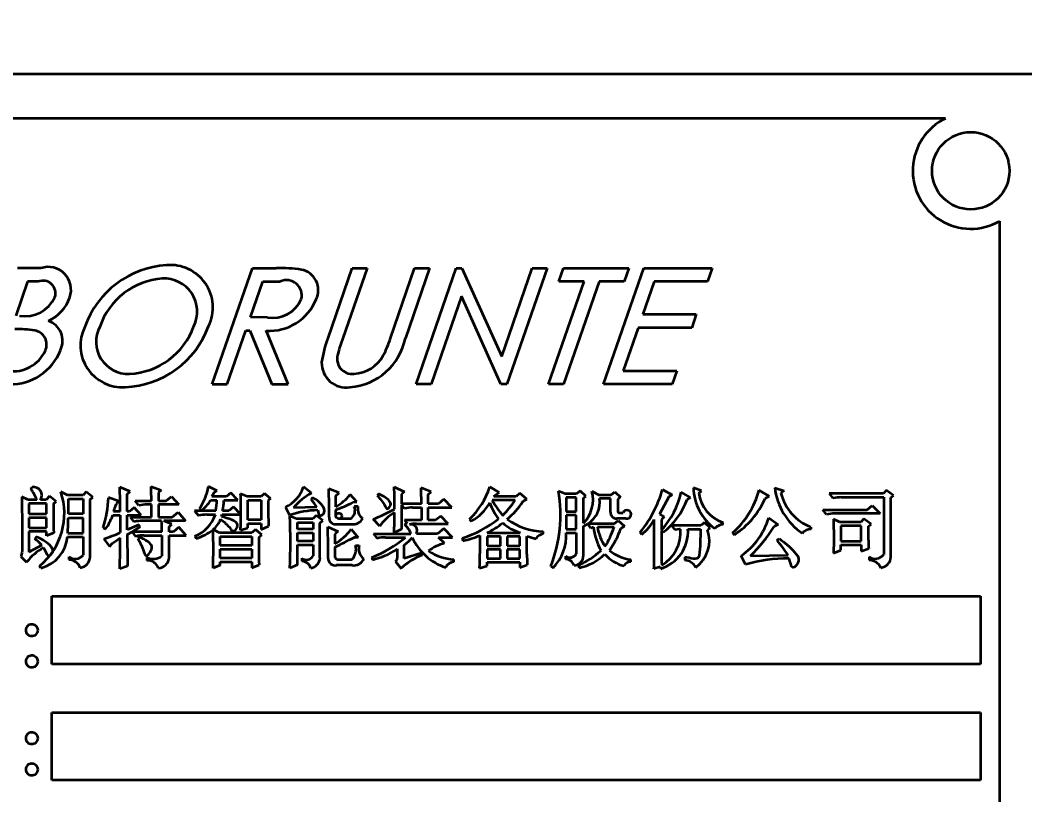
# Model space of a CAD drawing. Header units: millimetres. Extents: x 116 to 5831, y 100 to 4110.
# Drawn here: x 1066.4 to 1118.3, y 2308.7 to 2348.7 of the extents above; entities that cross this region are included whole.
import ezdxf

# ---------------------------------------------------------------- set-up
doc = ezdxf.new("R2010")
doc.units = ezdxf.units.MM
doc.header["$MEASUREMENT"] = 0
doc.layers.get('0').update_dxf_attribs({"lineweight": 18})
doc.layers.add('图层0000', color=7, linetype='Continuous', lineweight=25)
doc.layers.add('图层1', color=7, linetype='Continuous', lineweight=35)
doc.dimstyles.new('线性样式 (GB)', dxfattribs={"dimtxt": 2, "dimasz": 2, "dimexe": 1, "dimexo": 0.5, "dimgap": 0.5, "dimtad": 1, "dimdsep": 46, "dimcen": -2.127267, "dimclrd": 7, "dimclre": 7, "dimclrt": 7, "dimadec": 0, "dimazin": 0, "dimtfac": 0.7, "dimtmove": 0, "dimatfit": 1, "dimfxl": 1, "dimfrac": 2, "dimtolj": 1, "dimtzin": 0, "dimlwd": 18, "dimlwe": 18, "dimarcsym": 0})

# ---------------------------------------------------------------- blocks, each defined once
blk = doc.blocks.new('DimBlk376')
at = {"layer": '图层0000', "color": 7, "linetype": 'Continuous', "lineweight": 18}
for p, q in [((1449.027, 2694.419), (836.681, 2694.419)), ((836.681, 2246.419), (836.681, 2654.419)), ((1081.527, 2206.419), (836.681, 2206.419))]:
    blk.add_line(p, q, dxfattribs=at)
at = {"layer": '图层0000', "color": 7, "linetype": 'Continuous', "lineweight": -3}
for points in [[(847.399, 2654.419), (836.681, 2694.419), (825.963, 2654.419)], [(825.963, 2246.419), (836.681, 2206.419), (847.399, 2246.419)]]:
    blk.add_solid(points, dxfattribs=at)
at = {"layer": '图层0000', "color": 7, "linetype": 'Continuous', "lineweight": 18, "insert": (827.577, 2528.413), "char_height": 40, "attachment_point": 8, "rotation": 90, "line_spacing_factor": 1.2}
blk.add_mtext('\\T1.562500;\\W1;\\FSimSun|b0|i0;488', dxfattribs=at)
blk = doc.blocks.new('DimBlk405')
at = {"layer": '图层0000', "color": 7, "linetype": 'Continuous', "lineweight": 18}
for p, q in [((242.954, 3140.673), (419.695, 3140.673)), ((399.695, 2246.419), (399.695, 3100.673)), ((1131.527, 2206.419), (379.695, 2206.419))]:
    blk.add_line(p, q, dxfattribs=at)
at = {"layer": '图层0000', "color": 7, "linetype": 'Continuous', "lineweight": -3}
for points in [[(410.413, 3100.673), (399.695, 3140.673), (388.977, 3100.673)], [(388.977, 2246.419), (399.695, 2206.419), (410.413, 2246.419)]]:
    blk.add_solid(points, dxfattribs=at)
at = {"layer": '图层0000', "color": 7, "linetype": 'Continuous', "lineweight": 18, "insert": (390.591, 2528.413), "char_height": 40, "attachment_point": 8, "rotation": 90, "line_spacing_factor": 1.2}
blk.add_mtext('\\T1.562500;\\W1;\\FSimSun|b0|i0;47', dxfattribs=at)
blk = doc.blocks.new('DimBlk406')
at = {"layer": '图层0000', "color": 7, "linetype": 'Continuous', "lineweight": 18}
for p, q in [((1449.027, 3999.179), (190.621, 3999.179)), ((210.621, 2246.419), (210.621, 3959.179)), ((1131.527, 2206.419), (190.621, 2206.419))]:
    blk.add_line(p, q, dxfattribs=at)
at = {"layer": '图层0000', "color": 7, "linetype": 'Continuous', "lineweight": -3}
for points in [[(221.339, 3959.179), (210.621, 3999.179), (199.903, 3959.179)], [(199.903, 2246.419), (210.621, 2206.419), (221.339, 2246.419)]]:
    blk.add_solid(points, dxfattribs=at)
at = {"layer": '图层0000', "color": 7, "linetype": 'Continuous', "lineweight": 18, "insert": (201.516, 3012.434), "char_height": 40, "attachment_point": 8, "rotation": 90, "line_spacing_factor": 1.2}
blk.add_mtext('\\T1.484375;\\W1;\\FSimSun|b0|i0;1793', dxfattribs=at)
blk = doc.blocks.new('DimBlk407')
at = {"layer": '图层0000', "color": 7, "linetype": 'Continuous', "lineweight": 18}
for p, q in [((1459.027, 2684.419), (1459.027, 2089.655)), ((1289.027, 2404.419), (1289.027, 2089.655)), ((1289.027, 2109.655), (931.806, 2109.655)), ((1329.027, 2109.655), (1419.027, 2109.655))]:
    blk.add_line(p, q, dxfattribs=at)
at = {"layer": '图层0000', "color": 7, "linetype": 'Continuous', "lineweight": -3}
for points in [[(1329.027, 2120.373), (1289.027, 2109.655), (1329.027, 2098.937)], [(1419.027, 2098.937), (1459.027, 2109.655), (1419.027, 2120.373)]]:
    blk.add_solid(points, dxfattribs=at)
at = {"layer": '图层0000', "color": 7, "linetype": 'Continuous', "lineweight": 18, "insert": (1003.527, 2118.759), "char_height": 40, "attachment_point": 8, "line_spacing_factor": 1.2}
blk.add_mtext('\\T1.468750;\\W1;\\FSimSun|b0|i0;170', dxfattribs=at)
blk = doc.blocks.new('ViewBlk16')
at = {"layer": '图层0000', "linetype": 'Continuous', "lineweight": -3}
h = blk.add_hatch(dxfattribs=at)
h.set_pattern_fill('ANSI31', color=256, scale=63.5, style=0, pattern_type=2)
h.set_pattern_definition([(45, (0, 0), (-44.9013, 44.9013), [])])
edge = h.paths.add_edge_path(flags=16)
edge.add_arc((1459.027, 2694.419), 1304.76, 355, 520)
edge.add_arc((848.227, 2916.732), 654.76, 359.30391, 520)
edge.add_arc((1459.027, 2694.419), 218.81, 7.88837, 78.42309)
edge.add_line((1675.766, 2724.449), (1675.766, 2144.683))
edge.add_arc((2106.553, 2637.768), 654.76, 228.85771, 355)
at = {"layer": '图层1', "color": 7, "linetype": 'Continuous', "lineweight": 35}
for p, q in [((1123.816, 2345.919), (1038.116, 2345.919)), ((1114.23, 2343.624), (1047.824, 2343.624)), ((1117.027, 2284.517), (1117.027, 2338.321)), ((1067.462, 2335.882), (1066.243, 2335.882)), ((1076.32, 2329.882), (1078.397, 2335.882)), ((1078.397, 2335.882), (1079.625, 2335.882)), ((1082.301, 2332.272), (1083.551, 2335.882)), ((1084.32, 2335.882), (1083.066, 2332.26)), ((1083.551, 2335.882), (1084.32, 2335.882)), ((1085.528, 2332.26), (1086.781, 2335.882)), ((1087.551, 2335.882), (1086.301, 2332.272)), ((1086.781, 2335.882), (1087.551, 2335.882)), ((1086.858, 2329.882), (1088.935, 2335.882)), ((1088.935, 2335.882), (1089.22, 2335.882)), ((1089.22, 2335.882), (1091.28, 2331.324)), ((1091.28, 2331.324), (1092.858, 2335.882)), ((1093.627, 2335.882), (1091.551, 2329.882)), ((1092.858, 2335.882), (1093.627, 2335.882)), ((1094.234, 2335.19), (1094.474, 2335.882)), ((1094.474, 2335.882), (1097.858, 2335.882)), ((1096.551, 2329.882), (1098.627, 2335.882)), ((1097.858, 2335.882), (1097.619, 2335.19)), ((1098.627, 2335.882), (1102.166, 2335.882)), ((1102.166, 2335.882), (1101.927, 2335.19)), ((1066.773, 2335.19), (1066.16, 2333.421)), ((1067.322, 2335.19), (1066.773, 2335.19)), ((1078.287, 2333.343), (1078.927, 2335.19)), ((1078.927, 2335.19), (1079.833, 2335.19)), ((1093.704, 2329.882), (1095.542, 2335.19)), ((1095.542, 2335.19), (1094.234, 2335.19)), ((1096.311, 2335.19), (1094.474, 2329.882)), ((1097.619, 2335.19), (1096.311, 2335.19)), ((1099.158, 2335.19), (1098.572, 2333.498)), ((1101.927, 2335.19), (1099.158, 2335.19)), ((1089.202, 2334.429), (1087.627, 2329.882)), ((1091.236, 2329.882), (1089.202, 2334.429)), ((1079.167, 2333.337), (1078.287, 2333.343)), ((1098.572, 2333.498), (1101.341, 2333.498)), ((1101.341, 2333.498), (1101.101, 2332.806)), ((1098.332, 2332.806), (1097.559, 2330.575)), ((1101.101, 2332.806), (1098.332, 2332.806)), ((1077.089, 2329.882), (1078.048, 2332.652)), ((1078.048, 2332.652), (1078.254, 2332.652)), ((1078.254, 2332.652), (1079.396, 2329.882)), ((1080.243, 2329.882), (1079.101, 2332.652)), ((1097.559, 2330.575), (1100.328, 2330.575)), ((1100.328, 2330.575), (1100.089, 2329.882)), ((1076.32, 2329.882), (1077.089, 2329.882)), ((1079.396, 2329.882), (1080.243, 2329.882)), ((1087.627, 2329.882), (1086.858, 2329.882)), ((1091.551, 2329.882), (1091.236, 2329.882)), ((1094.474, 2329.882), (1093.704, 2329.882)), ((1100.089, 2329.882), (1096.551, 2329.882)), ((1066.942, 2324.466), (1067.01, 2324.564)), ((1072.067, 2324.334), (1071.536, 2324.564)), ((1073.153, 2324.599), (1073.668, 2324.408)), ((1076.573, 2324.379), (1076.125, 2324.599)), ((1081.448, 2324.259), (1081.035, 2324.581)), ((1082.872, 2324.266), (1082.341, 2324.476)), ((1085.721, 2324.581), (1086.253, 2324.312)), ((1087.642, 2324.318), (1087.11, 2324.529)), ((1091.145, 2324.292), (1090.671, 2324.581)), ((1101.616, 2324.371), (1101.189, 2324.529)), ((1105.396, 2324.529), (1105.875, 2324.372)), ((1066.803, 2323.913), (1066.467, 2324.054)), ((1067.904, 2324.089), (1067.738, 2323.913)), ((1068.247, 2323.816), (1067.904, 2324.089)), ((1068.831, 2324.142), (1068.489, 2324.318)), ((1069.637, 2324.142), (1068.831, 2324.142)), ((1068.88, 2323.951), (1069.65, 2323.951)), ((1068.88, 2323.175), (1068.88, 2323.951)), ((1069.803, 2324.318), (1069.637, 2324.142)), ((1069.65, 2323.951), (1069.65, 2323.175)), ((1070.146, 2324.044), (1069.803, 2324.318)), ((1070.006, 2323.932), (1070.146, 2324.044)), ((1070.006, 2320.96), (1070.006, 2323.932)), ((1071.469, 2323.844), (1070.955, 2324.019)), ((1071.927, 2324.198), (1072.067, 2324.334)), ((1071.927, 2323.298), (1071.927, 2324.198)), ((1073.668, 2324.408), (1073.544, 2324.286)), ((1073.544, 2324.286), (1073.544, 2323.861)), ((1073.936, 2323.861), (1074.217, 2324.072)), ((1074.217, 2324.072), (1074.582, 2323.67)), ((1076.292, 2324.072), (1076.423, 2324.291)), ((1077.05, 2324.072), (1076.292, 2324.072)), ((1076.423, 2324.291), (1076.573, 2324.379)), ((1077.277, 2324.265), (1077.05, 2324.072)), ((1077.645, 2323.881), (1077.277, 2324.265)), ((1078.118, 2324.072), (1077.782, 2324.212)), ((1078.843, 2324.072), (1078.118, 2324.072)), ((1079.01, 2324.23), (1078.843, 2324.072)), ((1079.333, 2323.976), (1079.01, 2324.23)), ((1079.333, 2323.976), (1079.211, 2323.865)), ((1081.497, 2324.036), (1081.426, 2323.937)), ((1082.714, 2324.111), (1082.872, 2324.266)), ((1082.714, 2323.544), (1082.714, 2324.111)), ((1083.786, 2323.805), (1083.45, 2324.177)), ((1084.913, 2324.212), (1084.841, 2324.135)), ((1086.253, 2324.312), (1086.094, 2324.195)), ((1086.094, 2324.195), (1086.094, 2323.702)), ((1087.484, 2324.179), (1087.642, 2324.318)), ((1087.484, 2323.702), (1087.484, 2324.179)), ((1088.294, 2323.948), (1088.014, 2323.702)), ((1088.697, 2323.512), (1088.294, 2323.948)), ((1090.882, 2324.072), (1090.993, 2324.188)), ((1092.026, 2324.072), (1090.882, 2324.072)), ((1090.993, 2324.188), (1091.145, 2324.292)), ((1092.212, 2324.247), (1092.026, 2324.072)), ((1092.587, 2323.935), (1092.212, 2324.247)), ((1092.38, 2323.815), (1092.587, 2323.935)), ((1094.558, 2324.212), (1094.222, 2324.353)), ((1095.143, 2324.212), (1094.558, 2324.212)), ((1094.613, 2324.022), (1094.613, 2323.298)), ((1095.137, 2324.022), (1094.613, 2324.022)), ((1095.137, 2323.298), (1095.137, 2324.022)), ((1095.334, 2324.37), (1095.143, 2324.212)), ((1095.633, 2324.098), (1095.334, 2324.37)), ((1095.51, 2323.988), (1095.633, 2324.098)), ((1095.51, 2322.697), (1095.51, 2323.988)), ((1095.946, 2324.353), (1096.306, 2324.159)), ((1096.306, 2324.159), (1096.937, 2324.159)), ((1096.912, 2323.969), (1096.336, 2323.969)), ((1096.912, 2323.273), (1096.912, 2323.969)), ((1096.937, 2324.159), (1097.128, 2324.318)), ((1097.128, 2324.318), (1097.427, 2324.042)), ((1097.427, 2324.042), (1097.286, 2323.948)), ((1097.286, 2323.948), (1097.286, 2323.343)), ((1099.919, 2324.064), (1099.436, 2323.161)), ((1099.591, 2324.441), (1100.086, 2324.169)), ((1100.086, 2324.169), (1099.919, 2324.064)), ((1101.035, 2324.027), (1100.555, 2324.3)), ((1100.87, 2323.924), (1101.035, 2324.027)), ((1101.475, 2324.249), (1101.616, 2324.371)), ((1105.102, 2324.096), (1104.581, 2324.405)), ((1104.9, 2323.976), (1105.102, 2324.096)), ((1105.875, 2324.372), (1105.717, 2324.249)), ((1108.214, 2324.23), (1108.403, 2323.987)), ((1111.013, 2324.23), (1108.214, 2324.23)), ((1108.837, 2324.039), (1111.028, 2324.039)), ((1111.156, 2324.405), (1111.013, 2324.23)), ((1111.028, 2324.039), (1111.028, 2321.075)), ((1111.542, 2324.134), (1111.156, 2324.405)), ((1111.401, 2324.02), (1111.542, 2324.134)), ((1111.401, 2320.957), (1111.401, 2324.02)), ((1067.245, 2323.913), (1066.803, 2323.913)), ((1066.841, 2323.723), (1066.841, 2323.175)), ((1067.751, 2323.723), (1066.841, 2323.723)), ((1067.738, 2323.913), (1067.447, 2323.913)), ((1067.751, 2323.175), (1067.751, 2323.723)), ((1068.107, 2323.704), (1068.247, 2323.816)), ((1072.28, 2323.509), (1072.035, 2323.298)), ((1072.648, 2323.107), (1072.28, 2323.509)), ((1072.327, 2323.861), (1073.171, 2323.861)), ((1072.516, 2323.617), (1072.327, 2323.861)), ((1073.171, 2323.67), (1072.95, 2323.67)), ((1073.171, 2323.017), (1073.171, 2323.67)), ((1073.544, 2323.861), (1073.936, 2323.861)), ((1073.544, 2323.67), (1073.544, 2323.017)), ((1074.582, 2323.67), (1073.544, 2323.67)), ((1075.654, 2323.438), (1075.768, 2323.371)), ((1076.233, 2323.881), (1076.551, 2323.881)), ((1076.922, 2323.881), (1077.645, 2323.881)), ((1077.417, 2323.544), (1077.174, 2323.333)), ((1077.799, 2323.148), (1077.417, 2323.544)), ((1078.156, 2323.881), (1078.854, 2323.881)), ((1078.156, 2322.876), (1078.156, 2323.881)), ((1078.854, 2323.881), (1078.854, 2322.876)), ((1080.107, 2323.526), (1080.319, 2323.107)), ((1081.725, 2323.524), (1080.516, 2323.491)), ((1083.579, 2323.778), (1083.786, 2323.805)), ((1083.852, 2323.561), (1083.659, 2323.561)), ((1087.127, 2323.702), (1086.094, 2323.702)), ((1086.094, 2323.652), (1086.094, 2322.383)), ((1086.094, 2323.652), (1086.244, 2323.459)), ((1086.677, 2323.512), (1087.127, 2323.512)), ((1087.127, 2323.512), (1087.127, 2322.858)), ((1088.014, 2323.702), (1087.484, 2323.702)), ((1087.484, 2322.858), (1087.484, 2323.512)), ((1087.484, 2323.512), (1088.697, 2323.512)), ((1091.985, 2323.881), (1090.795, 2323.881)), ((1110.173, 2323.385), (1110.434, 2323.614)), ((1110.434, 2323.614), (1110.838, 2323.195)), ((1066.841, 2323.175), (1067.751, 2323.175)), ((1066.841, 2322.984), (1066.841, 2322.454)), ((1067.751, 2322.984), (1066.841, 2322.984)), ((1067.751, 2322.454), (1067.751, 2322.984)), ((1068.878, 2322.984), (1069.65, 2322.984)), ((1069.65, 2323.175), (1068.88, 2323.175)), ((1069.65, 2322.19), (1069.65, 2322.984)), ((1071.173, 2323.107), (1071.553, 2323.107)), ((1071.553, 2323.298), (1071.206, 2323.298)), ((1071.553, 2323.107), (1071.553, 2322.21)), ((1072.035, 2323.298), (1071.927, 2323.298)), ((1071.927, 2322.348), (1071.927, 2323.107)), ((1071.927, 2323.107), (1072.648, 2323.107)), ((1072.098, 2323.017), (1073.171, 2323.017)), ((1072.287, 2322.773), (1072.098, 2323.017)), ((1073.544, 2323.017), (1074.252, 2323.017)), ((1074.252, 2323.017), (1074.551, 2323.263)), ((1074.551, 2323.263), (1074.934, 2322.826)), ((1076.504, 2323.333), (1075.408, 2323.333)), ((1075.408, 2323.333), (1075.598, 2323.09)), ((1076.031, 2323.143), (1076.481, 2323.143)), ((1076.801, 2323.044), (1076.827, 2323.143)), ((1076.827, 2323.143), (1077.799, 2323.143)), ((1077.174, 2323.333), (1076.855, 2323.333)), ((1080.672, 2322.928), (1080.336, 2323.069)), ((1081.519, 2322.928), (1080.672, 2322.928)), ((1081.685, 2323.104), (1081.519, 2322.928)), ((1082.028, 2322.833), (1081.685, 2323.104)), ((1082.714, 2323.08), (1082.714, 2323.393)), ((1083.492, 2322.928), (1082.893, 2322.928)), ((1084.98, 2322.545), (1084.63, 2322.908)), ((1088.138, 2323.069), (1087.858, 2322.858)), ((1088.521, 2322.668), (1088.138, 2323.069)), ((1089.611, 2322.905), (1089.708, 2322.808)), ((1094.613, 2323.298), (1095.137, 2323.298)), ((1094.613, 2323.107), (1094.613, 2322.384)), ((1095.137, 2323.107), (1094.613, 2323.107)), ((1095.137, 2322.384), (1095.137, 2323.107)), ((1097.693, 2322.949), (1097.236, 2322.949)), ((1097.377, 2323.228), (1097.553, 2323.228)), ((1099.168, 2321.11), (1099.168, 2322.896)), ((1099.436, 2323.161), (1099.682, 2323.033)), ((1099.682, 2323.033), (1099.541, 2322.896)), ((1099.541, 2322.896), (1099.541, 2322.346)), ((1105.086, 2322.981), (1105.577, 2322.632)), ((1107.88, 2323.385), (1110.173, 2323.385)), ((1108.072, 2323.143), (1107.88, 2323.385)), ((1108.764, 2322.752), (1108.425, 2322.911)), ((1110.838, 2323.195), (1108.485, 2323.195)), ((1109.996, 2322.928), (1109.852, 2322.752)), ((1110.381, 2322.657), (1109.996, 2322.928)), ((1066.841, 2322.454), (1067.751, 2322.454)), ((1070.674, 2322.464), (1070.808, 2322.404)), ((1072.518, 2322.612), (1071.927, 2322.348)), ((1072.17, 2322.26), (1072.595, 2322.508)), ((1072.595, 2322.508), (1072.518, 2322.612)), ((1073.701, 2322.826), (1072.721, 2322.826)), ((1074.934, 2322.826), (1073.814, 2322.826)), ((1074.23, 2322.647), (1073.814, 2322.826)), ((1074.09, 2322.51), (1074.23, 2322.647)), ((1074.09, 2322.26), (1074.09, 2322.51)), ((1074.583, 2322.489), (1074.321, 2322.26)), ((1074.969, 2322.07), (1074.583, 2322.489)), ((1077.782, 2322.334), (1078.156, 2322.465)), ((1078.854, 2322.876), (1078.156, 2322.876)), ((1078.156, 2322.465), (1078.156, 2322.685)), ((1078.156, 2322.685), (1078.854, 2322.685)), ((1078.854, 2322.685), (1078.854, 2322.369)), ((1078.854, 2322.369), (1079.227, 2322.54)), ((1080.727, 2322.738), (1081.532, 2322.738)), ((1080.727, 2322.384), (1080.727, 2322.738)), ((1081.532, 2322.384), (1080.727, 2322.384)), ((1081.532, 2322.738), (1081.532, 2322.384)), ((1081.887, 2322.703), (1082.028, 2322.833)), ((1081.887, 2320.908), (1081.887, 2322.703)), ((1082.288, 2322.506), (1082.82, 2322.277)), ((1082.774, 2322.65), (1083.508, 2322.65)), ((1083.502, 2322.384), (1083.857, 2321.964)), ((1086.094, 2322.383), (1085.721, 2322.193)), ((1087.127, 2322.858), (1086.248, 2322.858)), ((1086.248, 2322.858), (1086.39, 2322.676)), ((1086.317, 2322.7), (1086.248, 2322.62)), ((1086.871, 2322.668), (1088.521, 2322.668)), ((1087.858, 2322.858), (1087.484, 2322.858)), ((1088.296, 2322.419), (1087.963, 2322.155)), ((1088.732, 2321.964), (1088.296, 2322.419)), ((1094.613, 2322.384), (1095.137, 2322.384)), ((1095.524, 2322.545), (1095.51, 2322.565)), ((1095.51, 2321.04), (1095.51, 2322.565)), ((1095.727, 2322.668), (1095.524, 2322.545)), ((1095.889, 2322.439), (1095.727, 2322.668)), ((1095.748, 2322.682), (1097.113, 2322.682)), ((1096.023, 2322.492), (1095.889, 2322.439)), ((1097.088, 2322.492), (1096.231, 2322.492)), ((1097.113, 2322.682), (1097.304, 2322.841)), ((1097.304, 2322.841), (1097.62, 2322.547)), ((1097.439, 2322.433), (1097.62, 2322.547)), ((1101.566, 2322.577), (1100.064, 2322.577)), ((1100.064, 2322.577), (1100.233, 2322.351)), ((1100.471, 2322.386), (1100.233, 2322.351)), ((1100.521, 2322.386), (1100.471, 2322.386)), ((1100.908, 2322.386), (1101.559, 2322.386)), ((1101.757, 2322.735), (1101.566, 2322.577)), ((1102.055, 2322.461), (1101.757, 2322.735)), ((1101.913, 2322.348), (1102.055, 2322.461)), ((1102.706, 2322.627), (1102.706, 2322.732)), ((1105.577, 2322.632), (1105.369, 2322.529)), ((1107.265, 2322.502), (1107.265, 2322.386)), ((1109.852, 2322.752), (1108.764, 2322.752)), ((1108.816, 2322.562), (1108.816, 2321.768)), ((1109.867, 2322.562), (1108.816, 2322.562)), ((1109.867, 2321.768), (1109.867, 2322.562)), ((1110.241, 2322.543), (1110.381, 2322.657)), ((1110.241, 2321.814), (1110.241, 2322.543)), ((1066.841, 2322.263), (1066.841, 2321.205)), ((1067.751, 2322.263), (1066.841, 2322.263)), ((1067.218, 2321.997), (1067.153, 2321.892)), ((1067.751, 2322.052), (1067.751, 2322.263)), ((1068.125, 2322.203), (1067.751, 2322.052)), ((1068.84, 2321.999), (1069.65, 2321.999)), ((1068.845, 2322.19), (1069.65, 2322.19)), ((1069.65, 2321.999), (1069.65, 2321.05)), ((1070.709, 2321.895), (1070.998, 2321.49)), ((1071.927, 2322.118), (1072.169, 2322.259)), ((1072.169, 2322.259), (1072.358, 2322.017)), ((1073.716, 2322.26), (1072.17, 2322.26)), ((1072.574, 2321.979), (1072.467, 2321.913)), ((1072.791, 2322.07), (1073.716, 2322.07)), ((1073.716, 2322.07), (1073.716, 2321.005)), ((1074.321, 2322.26), (1074.09, 2322.26)), ((1074.09, 2320.922), (1074.09, 2322.07)), ((1074.09, 2322.07), (1074.969, 2322.07)), ((1075.426, 2322.023), (1075.49, 2321.912)), ((1076.695, 2322.208), (1076.359, 2322.365)), ((1078.369, 2322.208), (1076.695, 2322.208)), ((1076.731, 2322.017), (1078.362, 2322.017)), ((1076.731, 2321.54), (1076.731, 2322.017)), ((1078.362, 2322.017), (1078.362, 2321.54)), ((1078.557, 2322.366), (1078.369, 2322.208)), ((1078.876, 2322.091), (1078.557, 2322.366)), ((1078.718, 2321.979), (1078.876, 2322.091)), ((1080.727, 2322.193), (1081.532, 2322.193)), ((1080.727, 2321.768), (1080.727, 2322.193)), ((1081.532, 2322.193), (1081.532, 2321.768)), ((1082.82, 2322.277), (1082.661, 2322.139)), ((1082.661, 2322.139), (1082.661, 2321.627)), ((1083.857, 2321.964), (1083.645, 2321.964)), ((1084.648, 2322.155), (1086.583, 2322.155)), ((1084.648, 2322.155), (1084.837, 2321.912)), ((1085.271, 2321.964), (1086.301, 2321.964)), ((1087.963, 2322.155), (1086.868, 2322.155)), ((1088.328, 2321.661), (1088.015, 2321.964)), ((1088.015, 2321.964), (1088.732, 2321.964)), ((1089.242, 2321.928), (1089.27, 2321.788)), ((1090.156, 2322.07), (1090.156, 2321.128)), ((1090.522, 2322.208), (1092.231, 2322.208)), ((1090.53, 2322.017), (1090.53, 2321.522)), ((1091.211, 2322.017), (1090.53, 2322.017)), ((1091.211, 2321.522), (1091.211, 2322.017)), ((1091.567, 2322.017), (1091.567, 2321.522)), ((1092.213, 2322.017), (1091.567, 2322.017)), ((1092.213, 2321.522), (1092.213, 2322.017)), ((1092.587, 2322.001), (1092.605, 2322.035)), ((1092.587, 2321.092), (1092.587, 2322.001)), ((1093.431, 2322.155), (1093.431, 2322.271)), ((1094.611, 2322.193), (1095.137, 2322.193)), ((1095.137, 2322.193), (1095.137, 2321.11)), ((1098.519, 2322.123), (1098.446, 2322.242)), ((1099.541, 2322.303), (1099.541, 2321.198)), ((1099.541, 2322.303), (1099.621, 2322.228)), ((1103.216, 2322.2), (1103.315, 2322.105)), ((1105.52, 2321.817), (1105.623, 2321.908)), ((1067.505, 2321.563), (1066.841, 2321.205)), ((1070.998, 2321.49), (1071.16, 2321.672)), ((1078.362, 2321.54), (1076.731, 2321.54)), ((1076.731, 2321.349), (1078.362, 2321.349)), ((1076.731, 2320.889), (1076.731, 2321.349)), ((1078.362, 2321.349), (1078.362, 2320.889)), ((1081.532, 2321.768), (1080.727, 2321.768)), ((1080.727, 2320.551), (1080.727, 2321.577)), ((1080.727, 2321.577), (1081.532, 2321.577)), ((1081.532, 2321.577), (1081.532, 2321.005)), ((1082.661, 2321.463), (1082.661, 2321.04)), ((1083.715, 2321.54), (1083.906, 2321.54)), ((1085.879, 2321.366), (1085.879, 2320.891)), ((1086.235, 2320.871), (1086.235, 2321.561)), ((1090.53, 2321.522), (1091.211, 2321.522)), ((1091.567, 2321.522), (1092.213, 2321.522)), ((1108.816, 2321.768), (1109.867, 2321.768)), ((1108.816, 2321.306), (1108.816, 2321.577)), ((1108.816, 2321.577), (1109.867, 2321.577)), ((1109.867, 2321.577), (1109.867, 2321.261)), ((1109.867, 2321.261), (1110.258, 2321.391)), ((1066.415, 2320.986), (1066.723, 2320.681)), ((1068.911, 2320.959), (1068.911, 2320.814)), ((1072.942, 2320.924), (1072.942, 2320.777)), ((1078.362, 2320.889), (1076.731, 2320.889)), ((1080.951, 2320.889), (1080.951, 2320.743)), ((1082.85, 2320.818), (1083.529, 2320.818)), ((1084.56, 2320.922), (1084.594, 2320.804)), ((1087.111, 2321.153), (1086.235, 2320.871)), ((1087.184, 2321.045), (1087.111, 2321.153)), ((1088.802, 2320.694), (1088.802, 2320.829)), ((1090.53, 2321.331), (1090.53, 2320.871)), ((1091.211, 2321.331), (1090.53, 2321.331)), ((1090.53, 2320.871), (1091.211, 2320.871)), ((1091.211, 2320.871), (1091.211, 2321.331)), ((1091.567, 2321.331), (1091.567, 2320.871)), ((1092.213, 2321.331), (1091.567, 2321.331)), ((1091.567, 2320.871), (1092.213, 2320.871)), ((1092.213, 2320.871), (1092.213, 2321.331)), ((1094.574, 2320.994), (1094.574, 2320.847)), ((1097.954, 2320.708), (1097.954, 2320.824)), ((1100.75, 2320.942), (1100.75, 2320.796)), ((1103.883, 2320.558), (1103.656, 2321.012)), ((1104.135, 2321.012), (1106.082, 2321.045)), ((1108.425, 2321.155), (1108.816, 2321.306)), ((1110.271, 2320.959), (1110.271, 2320.796)), ((1067.462, 2320.382), (1067.399, 2320.491)), ((1071.944, 2320.476), (1071.536, 2320.347)), ((1076.731, 2320.533), (1076.358, 2320.382)), ((1076.731, 2320.533), (1076.731, 2320.698)), ((1076.731, 2320.698), (1078.362, 2320.698)), ((1078.362, 2320.698), (1078.362, 2320.4)), ((1078.362, 2320.4), (1078.736, 2320.55)), ((1080.727, 2320.551), (1080.336, 2320.382)), ((1083.544, 2320.522), (1082.735, 2320.522)), ((1085.791, 2320.713), (1086.075, 2320.364)), ((1090.138, 2320.382), (1090.53, 2320.491)), ((1090.53, 2320.491), (1090.53, 2320.681)), ((1090.53, 2320.681), (1092.213, 2320.681)), ((1092.213, 2320.681), (1092.213, 2320.417)), ((1092.213, 2320.417), (1092.605, 2320.547)), ((1093.818, 2320.465), (1093.94, 2320.4)), ((1095.259, 2320.516), (1095.292, 2320.4)), ((1099.474, 2320.449), (1099.15, 2320.347)), ((1099.474, 2320.449), (1099.499, 2320.347)), ((1068.027, 2315.419), (1068.027, 2318.919)), ((1068.027, 2318.919), (1116.027, 2318.919)), ((1116.027, 2318.919), (1116.027, 2315.419)), ((1116.027, 2315.419), (1068.027, 2315.419)), ((1068.027, 2309.419), (1068.027, 2312.919)), ((1068.027, 2312.919), (1116.027, 2312.919)), ((1116.027, 2312.919), (1116.027, 2309.419)), ((1116.027, 2309.419), (1068.027, 2309.419))]:
    blk.add_line(p, q, dxfattribs=at)
for centre, radius in [((1115.527, 2340.919), 2), ((1082.864, 2323.076), 0.15)]:
    blk.add_circle(centre, radius, dxfattribs=at)
for centre, radius, start, end in [((1115.527, 2340.919), 3, 115.6216, 300), ((1067.841, 2334.767), 1.178, 340.5882, 108.7685), ((1074.25, 2331.255), 4.791, 93.5611, 160.4759), ((1074.154, 2333.848), 2.197, 333.9866, 95.2786), ((1079.853, 2328.901), 6.985, 81.0917, 91.8735), ((1080.731, 2334.753), 1.069, 333.5219, 78.9925), ((1067.565, 2334.584), 0.653, 342.2004, 111.8404), ((1074.007, 2331.647), 3.707, 94.1804, 160.9238), ((1073.834, 2333.644), 1.703, 333.5894, 93.2719), ((1080.164, 2334.482), 0.782, 344.9838, 115.0568), ((1066.641, 2335.098), 1.702, 260.2544, 335.2255), ((1066.999, 2335.045), 2.065, 294.1982, 341.0796), ((1079.272, 2335.251), 2.605, 266.2444, 338.034), ((1079.444, 2334.923), 1.61, 260.1145, 336.4214), ((1067.491, 2332.128), 1.092, 333.2982, 71.0661), ((1071.671, 2331.888), 2.165, 153.4471, 273.8212), ((1071.973, 2332.082), 1.662, 152.1401, 272.0533), ((1071.605, 2334.542), 4.818, 272.5014, 339.8829), ((1071.869, 2334.119), 3.702, 272.5329, 340.5416), ((1066.278, 2327.675), 5.056, 80.1259, 91.9015), ((1067.016, 2331.927), 0.741, 335.7296, 79.9302), ((1087.435, 2330.265), 5.513, 158.6505, 172.1702), ((1092.167, 2328.93), 9.691, 159.9033, 164.7232), ((1083.189, 2332.891), 3.173, 274.537, 348.742), ((1079.995, 2333.998), 5.799, 332.9471, 342.5549), ((1066.037, 2332.368), 1.814, 261.3144, 335.7462), ((1065.882, 2332.662), 2.78, 268.9327, 338.375), ((1083.562, 2331.208), 0.792, 159.7002, 276.3274), ((1083.548, 2332.268), 1.85, 273.1484, 330.6244), ((1083.24, 2330.98), 1.267, 178.3747, 279.0675), ((1065.262, 2323.186), 2.112, 20.1376, 37.302), ((1067.075, 2324.136), 0.433, 329.0746, 98.6761), ((1041.377, 2323.52), 30.177, 359.5786, 1.9828), ((1058.988, 2323.899), 14.183, 359.8459, 2.8305), ((1073.042, 2325.174), 3.136, 326.3925, 349.4413), ((1079.288, 2325.182), 1.847, 296.323, 341.0301), ((1046.325, 2323.319), 36.034, 359.5081, 1.84), ((1060.556, 2323.612), 25.184, 359.5653, 2.2046), ((1072.408, 2323.808), 14.72, 359.5858, 2.805), ((1086.864, 2325.815), 4.001, 313.3519, 342.0439), ((1103.869, 2324.596), 2.681, 181.443, 234.2271), ((1108.754, 2324.946), 3.384, 187.0778, 234.9637), ((1065.153, 2323.2), 3.519, 309.6707, 18.5251), ((1064.967, 2324.299), 5.995, 342.1708, 357.3142), ((1050.873, 2323.26), 26.926, 359.7613, 2.026), ((1082.995, 2321.43), 3.224, 118.6763, 140.2658), ((1078.139, 2321.244), 4.249, 32.4483, 39.3211), ((1081.064, 2326.206), 3.132, 301.7895, 319.6169), ((1086.852, 2323.155), 7.467, 338.8818, 9.2325), ((1094.245, 2323.915), 1.756, 316.0935, 14.4494), ((1095.053, 2323.778), 1.298, 302.4022, 8.4532), ((1093.786, 2326.065), 6.028, 320.6367, 344.3677), ((1096.318, 2325.259), 4.345, 317.8982, 347.2421), ((1103.316, 2324.484), 1.855, 187.2742, 250.8172), ((1100.286, 2325.54), 4.443, 311.2592, 345.1993), ((1100.905, 2325.753), 4.372, 303.443, 336.0169), ((1108.154, 2324.849), 2.509, 193.8363, 249.2468), ((1108.845, 2322.156), 1.883, 90.2419, 103.5544), ((1103.619, 2323.377), 35.514, 179.473, 181.8948), ((1072.42, 2323.049), 1.239, 140.0895, 168.4069), ((1072.958, 2321.81), 1.86, 90.2449, 103.7242), ((1074.63, 2324.875), 1.885, 307.0983, 328.1987), ((1072.627, 2323.947), 3.925, 350.9993, 359.0373), ((1072.633, 2324.127), 4.296, 349.3441, 356.7133), ((1123.002, 2323.75), 43.792, 179.8503, 181.5842), ((1080.356, 2329.844), 6.869, 290.0807, 297.9829), ((1083.146, 2323.358), 0.552, 308.8664, 21.6524), ((1084.438, 2323.435), 0.6, 167.8697, 235.9854), ((1081.464, 2331.204), 8.879, 290.8955, 298.7809), ((1086.685, 2321.629), 1.883, 90.2419, 103.5544), ((1088.564, 2324.913), 2.396, 298.5185, 331.1621), ((1093.068, 2324.543), 2.53, 198.0784, 219.767), ((1094.07, 2325.59), 3.694, 207.5558, 222.2965), ((1085.512, 2328.613), 8.018, 316.6038, 323.8332), ((1088.508, 2326.451), 4.684, 310.7711, 325.7497), ((1097.38, 2325.186), 3.711, 307.1615, 340.1172), ((1046.799, 2323.49), 22.085, 356.6247, 358.6871), ((1068.098, 2324.256), 3.282, 325.6437, 339.5095), ((1074.69, 2323.773), 1.898, 292.7976, 340.5933), ((1076.039, 2321.283), 1.86, 90.2449, 103.7242), ((1075.571, 2323.34), 1.254, 308.9508, 340.118), ((1046.349, 2323.382), 31.45, 358.0907, 359.5646), ((1081.862, 2318.733), 4.639, 91.081, 109.4322), ((1032.308, 2321.725), 48.047, 358.3975, 1.6025), ((1082.699, 2322.984), 0.342, 175.8335, 282.5887), ((1083.594, 2323.232), 0.588, 261.6381, 330.0506), ((1087.001, 2321.127), 2.469, 120.749, 144.9357), ((1056.433, 2323.218), 29.306, 357.9956, 0.0587), ((1087.421, 2327.638), 5.993, 287.6852, 308.1446), ((1093.514, 2325.579), 3.308, 233.9535, 268.5657), ((1097.203, 2323.239), 0.292, 173.4066, 276.5934), ((1097.379, 2323.323), 0.0953, 167.7936, 268.6371), ((1097.757, 2323.156), 0.217, 252.803, 160.7628), ((1097.129, 2323.946), 2.293, 307.3274, 332.7528), ((1101.567, 2324.034), 3.673, 304.6565, 343.353), ((1108.47, 2321.658), 1.537, 89.4607, 105.016), ((1072.729, 2320.964), 1.862, 90.2519, 103.7173), ((1064.336, 2322.301), 9.381, 359.7485, 3.2072), ((1039.121, 2321.218), 43.186, 359.5536, 1.7097), ((1080.816, 2324.523), 3.433, 302.5001, 321.4593), ((1085.683, 2321.862), 0.946, 18.0265, 53.3263), ((1079.848, 2302.933), 20.799, 71.6672, 71.8796), ((1086.878, 2320.796), 1.872, 90.216, 101.1345), ((1086.579, 2322.31), 0.328, 331.7031, 100.928), ((1089.169, 2325.252), 3.331, 293.9578, 310.5481), ((1092.906, 2324.427), 2.319, 227.3577, 253.0886), ((1099.116, 2322.851), 3.114, 186.626, 210.0154), ((1098.982, 2323.005), 2.799, 190.5679, 212.4228), ((1093.142, 2323.759), 4.145, 327.0427, 342.1921), ((1093.581, 2323.706), 4.063, 323.4941, 341.7393), ((1098.905, 2322.263), 2.007, 287.2326, 3.507), ((1098.546, 2322.236), 1.981, 300.6353, 4.3457), ((1102.724, 2322.092), 0.535, 91.9224, 142.0326), ((1098.366, 2326.966), 8.29, 314.0931, 327.6399), ((1107.231, 2321.867), 0.52, 86.2561, 143.6766), ((1063.445, 2317.569), 5.696, 44.5347, 49.3767), ((1066.989, 2322.181), 1.86, 284.7405, 354.4023), ((1068.638, 2328.715), 7.128, 286.892, 294.141), ((1069.575, 2324.351), 3.113, 300.6116, 309.4504), ((1023.992, 2321.659), 47.562, 358.4183, 0.3465), ((1117.438, 2321.793), 45.513, 179.5919, 181.6587), ((1072.799, 2320.187), 1.883, 90.2419, 103.5544), ((1074.674, 2324.536), 2.748, 287.2625, 307.7786), ((1047.752, 2321.373), 28.623, 358.0144, 1.9832), ((1112.103, 2321.668), 33.386, 179.465, 181.9181), ((1075.47, 2336.805), 16.944, 295.1135, 298.848), ((1082.039, 2327.112), 6.683, 292.1617, 309.6244), ((1085.279, 2320.082), 1.883, 90.2419, 103.5544), ((1084.299, 2324.016), 3.126, 308.2539, 318.9876), ((1089.254, 2323.125), 2.844, 204.0865, 252.2217), ((1088.323, 2326.308), 4.618, 281.8446, 293.3954), ((1093.642, 2324.527), 2.699, 247.3968, 257.239), ((1093.526, 2321.6), 0.563, 99.7868, 148.5905), ((1092.246, 2322.055), 2.369, 315.6516, 3.3339), ((1100.355, 2321.774), 1.661, 305.1914, 20.2328), ((1069.082, 2318.838), 2.994, 119.7564, 141.9961), ((1083.055, 2321.325), 0.694, 313.0943, 18.0161), ((1084.541, 2321.381), 0.654, 165.9663, 233.991), ((1083.671, 2324.662), 3.967, 283.4574, 303.8293), ((1088.835, 2319.538), 2.183, 103.4478, 127.6786), ((1095.925, 2314.23), 12.231, 33.8602, 38.335), ((1115.803, 2321.829), 5.563, 180.1582, 184.5164), ((1069.233, 2321.395), 0.542, 233.6224, 320.4121), ((1069.42, 2320.981), 0.586, 277.3895, 357.9348), ((1073.265, 2321.582), 0.733, 243.9202, 308.0262), ((1073.512, 2320.959), 0.578, 273.1451, 356.2946), ((1081.189, 2321.21), 0.4, 233.5602, 329.0597), ((1081.33, 2320.934), 0.558, 278.5573, 357.3646), ((1082.675, 2320.887), 0.369, 180.8556, 279.3419), ((1082.834, 2320.996), 0.179, 165.8198, 275.128), ((1083.618, 2321.118), 0.6, 262.8641, 333.6411), ((1085.672, 2320.882), 0.207, 304.9239, 2.4583), ((1088.22, 2318.112), 3.111, 109.4574, 133.6122), ((1088.917, 2323.329), 2.503, 235.5377, 267.3646), ((1068.812, 2321.267), 21.344, 357.6226, 359.6253), ((1100.415, 2321.076), 7.829, 179.8839, 183.8787), ((1094.802, 2321.31), 0.39, 234.1989, 329.1217), ((1094.552, 2320.352), 0.495, 17.9915, 87.4057), ((1094.955, 2321.056), 0.555, 276.9634, 358.3125), ((1093.377, 2324.584), 4.482, 294.8403, 312.7663), ((1094.749, 2323.013), 2.669, 281.7476, 314.3137), ((1098.164, 2322.488), 2.079, 221.7745, 254.2217), ((1098.21, 2322.988), 2.179, 231.2491, 263.2432), ((1078.935, 2321.203), 20.233, 357.5745, 359.7379), ((1112.854, 2321.144), 13.313, 179.7672, 182.6371), ((1106.002, 2313.65), 7.225, 88.9657, 107.0531), ((1110.587, 2321.423), 0.562, 235.7728, 321.6817), ((1110.813, 2320.984), 0.589, 277.2291, 357.3804), ((1068.861, 2320.124), 0.691, 23.4891, 85.8307), ((1072.947, 2320.128), 0.649, 23.0573, 90.4122), ((1080.907, 2320.212), 0.533, 18.5742, 85.3006), ((1088.852, 2320.167), 0.529, 95.4571, 151.7964), ((1097.948, 2320.32), 0.388, 89.1184, 154.43), ((1100.632, 2320.016), 0.789, 30.5275, 81.4082), ((1110.224, 2320.047), 0.751, 28.0181, 86.3867), ((1066.966, 2317.178), 0.29, 88.561, 181.439), ((1066.998, 2317.154), 0.315, 3.091, 94.5372), ((1066.964, 2317.162), 0.289, 178.2329, 271.7671), ((1066.999, 2317.187), 0.315, 265.3242, 357.0476), ((1066.966, 2315.564), 0.29, 88.561, 181.439), ((1066.998, 2315.54), 0.315, 3.091, 94.5372), ((1066.964, 2315.548), 0.289, 178.2329, 271.7671), ((1066.999, 2315.573), 0.315, 265.3242, 357.0476), ((1066.966, 2311.592), 0.29, 88.561, 181.439), ((1066.964, 2311.576), 0.289, 178.2329, 271.7671), ((1066.998, 2311.568), 0.315, 3.091, 94.5372), ((1066.999, 2311.601), 0.315, 265.3242, 357.0476), ((1066.966, 2309.978), 0.29, 88.561, 181.439), ((1066.964, 2309.962), 0.289, 178.2329, 271.7671), ((1066.998, 2309.954), 0.315, 3.091, 94.5372), ((1066.999, 2309.987), 0.315, 265.3242, 357.0476)]:
    blk.add_arc(centre, radius, start, end, dxfattribs=at)
for points, knots in [([(1066.467, 2324.054), (1066.489, 2323.164), (1066.485, 2322.136), (1066.485, 2321.103), (1066.415, 2320.986)], [0, 0, 0, 0, 0.866518, 1, 1, 1, 1]), ([(1081.775, 2323.371), (1081.808, 2323.281), (1081.803, 2323.044), (1082.414, 2323.268), (1081.889, 2323.827), (1081.497, 2324.036)], [0, 0, 0, 0, 0.163399, 0.238952, 1, 1, 1, 1]), ([(1084.841, 2324.135), (1084.982, 2323.977), (1085.184, 2323.763), (1085.337, 2323.399), (1085.778, 2323.74), (1085.263, 2324.075), (1084.913, 2324.212)], [0, 0, 0, 0, 0.300872, 0.412745, 0.465307, 1, 1, 1, 1]), ([(1076.75, 2322.914), (1076.926, 2322.769), (1077.154, 2322.572), (1077.416, 2322.182), (1077.903, 2322.81), (1077.094, 2322.935), (1076.801, 2323.044)], [0, 0, 0, 0, 0.293459, 0.383201, 0.598384, 1, 1, 1, 1]), ([(1101.559, 2322.386), (1101.54, 2321.932), (1101.552, 2321.463), (1101.441, 2320.741), (1101.005, 2320.909), (1100.75, 2320.942)], [0, 0, 0, 0, 0.626741, 0.645409, 1, 1, 1, 1]), ([(1067.596, 2321.437), (1067.683, 2321.293), (1067.772, 2320.924), (1068.387, 2321.36), (1067.656, 2321.816), (1067.218, 2321.997)], [0, 0, 0, 0, 0.247931, 0.299845, 1, 1, 1, 1]), ([(1072.467, 2321.913), (1072.593, 2321.704), (1072.721, 2321.413), (1072.889, 2320.875), (1073.491, 2321.63), (1072.809, 2321.83), (1072.574, 2321.979)], [0, 0, 0, 0, 0.320507, 0.417866, 0.635099, 1, 1, 1, 1]), ([(1105.623, 2321.908), (1105.898, 2321.694), (1106.309, 2321.375), (1106.76, 2320.802), (1106.263, 2320.167), (1106.195, 2320.718), (1106.133, 2320.874)], [0, 0, 0, 0, 0.416555, 0.618102, 0.799054, 1, 1, 1, 1])]:
    blk.add_open_spline(points, degree=3, knots=knots, dxfattribs=at)
blk.add_open_spline([(1108.425, 2322.911), (1108.451, 2322.326), (1108.459, 2321.74), (1108.425, 2321.155)], degree=3, dxfattribs=at)

msp = doc.modelspace()

# ---------------------------------------------------------------- block references
msp.add_blockref('ViewBlk16', (0, 0))

# ---------------------------------------------------------------- dimensions: what is measured, and where the dimension line sits
at = {"layer": '图层0000', "color": 7, "linetype": 'Continuous', "lineweight": -3}
for base, p1, p2, override, picture, middle in [((210.621, 3999.179), (1141.527, 2206.419), (1459.027, 3999.179), {"dimscale": 1, "dimtxt": 40, "dimasz": 40, "dimexe": 20, "dimexo": 10, "dimgap": 10, "dimtad": 1, "dimtih": 0, "dimtoh": 0, "dimdec": 0, "dimlfac": 1, "dimrnd": 0, "dimzin": 8, "dimdsep": 46, "dimlunit": 2, "dimpost": '<>', "dimtxsty": 'Standard', "dimsah": 0, "dimtsz": 0, "dimcen": -42.545342, "dimdle": 0, "dimse1": 0, "dimse2": 0, "dimsd1": 0, "dimsd2": 0, "dimclrd": 7, "dimclre": 7, "dimclrt": 7, "dimaunit": 0, "dimadec": 0, "dimazin": 2, "dimtol": 0, "dimlim": 0, "dimtp": 0, "dimtm": 0, "dimtfac": 0.7, "dimtdec": 2, "dimtix": 0, "dimtofl": 1, "dimtmove": 0, "dimatfit": 1, "dimtfillclr": 0, "dimfrac": 2, "dimtzin": 0, "dimlwd": 18, "dimlwe": 18}, 'DimBlk406', (210.621, 3012.434)), ((399.695, 3140.673), (1141.527, 2206.419), (232.954, 3140.673), {"dimscale": 1, "dimtxt": 40, "dimasz": 40, "dimexe": 20, "dimexo": 10, "dimgap": 10, "dimtad": 1, "dimtih": 0, "dimtoh": 0, "dimdec": 0, "dimlfac": 1, "dimrnd": 0, "dimzin": 8, "dimdsep": 46, "dimlunit": 2, "dimpost": '<>', "dimtxsty": 'Standard', "dimsah": 0, "dimtsz": 0, "dimcen": -42.545342, "dimdle": 0, "dimse1": 0, "dimse2": 0, "dimsd1": 0, "dimsd2": 0, "dimclrd": 7, "dimclre": 7, "dimclrt": 7, "dimaunit": 0, "dimadec": 0, "dimazin": 2, "dimtol": 0, "dimlim": 0, "dimtp": 0, "dimtm": 0, "dimtfac": 0.7, "dimtdec": 2, "dimtix": 0, "dimtofl": 1, "dimtmove": 0, "dimatfit": 1, "dimtfillclr": 0, "dimfrac": 2, "dimtzin": 0, "dimlwd": 18, "dimlwe": 18}, 'DimBlk405', (399.695, 2528.413)), ((836.681, 2694.419), (1091.527, 2206.419), (1459.027, 2694.419), {"dimscale": 1, "dimtxt": 40, "dimasz": 40, "dimexe": 0, "dimexo": 10, "dimgap": 10, "dimtad": 1, "dimtih": 0, "dimtoh": 0, "dimdec": 2, "dimlfac": 1, "dimrnd": 0, "dimzin": 8, "dimdsep": 46, "dimlunit": 2, "dimpost": '<>', "dimtxsty": 'Standard', "dimsah": 0, "dimtsz": 0, "dimcen": -42.545342, "dimdle": 0, "dimse1": 0, "dimse2": 0, "dimsd1": 0, "dimsd2": 0, "dimclrd": 7, "dimclre": 7, "dimclrt": 7, "dimaunit": 0, "dimadec": 0, "dimazin": 2, "dimtol": 0, "dimlim": 0, "dimtp": 0, "dimtm": 0, "dimtfac": 0.7, "dimtdec": 2, "dimtix": 0, "dimtofl": 1, "dimtmove": 0, "dimatfit": 1, "dimtfillclr": 0, "dimfrac": 2, "dimtzin": 0, "dimlwd": 18, "dimlwe": 18}, 'DimBlk376', (836.681, 2528.413))]:
    dim = msp.add_linear_dim(base=base, p1=p1, p2=p2, angle=90, text='\\T1.25;\\W1;\\FSimSun;<>', dimstyle='线性样式 (GB)', override=override, dxfattribs=at)
    dim.commit()
    dim.dimension.update_dxf_attribs({"geometry": picture, "text_midpoint": middle, "dimtype": 160})
dim = msp.add_linear_dim(base=(1459.027, 2109.655), p1=(1289.027, 2414.419), p2=(1459.027, 2694.419), text='\\T1.25;\\W1;\\FSimSun;<>', dimstyle='线性样式 (GB)', override={"dimscale": 1, "dimtxt": 40, "dimasz": 40, "dimexe": 20, "dimexo": 10, "dimgap": 10, "dimtad": 1, "dimtih": 0, "dimtoh": 0, "dimdec": 2, "dimlfac": 1, "dimrnd": 0, "dimzin": 8, "dimdsep": 46, "dimlunit": 2, "dimpost": '<>', "dimtxsty": 'Standard', "dimsah": 0, "dimtsz": 0, "dimcen": -42.545342, "dimdle": 0, "dimse1": 0, "dimse2": 0, "dimsd1": 0, "dimsd2": 0, "dimclrd": 7, "dimclre": 7, "dimclrt": 7, "dimaunit": 0, "dimadec": 0, "dimazin": 2, "dimtol": 0, "dimlim": 0, "dimtp": 0, "dimtm": 0, "dimtfac": 0.7, "dimtdec": 2, "dimtix": 0, "dimtofl": 1, "dimtmove": 0, "dimatfit": 1, "dimtfillclr": 0, "dimfrac": 2, "dimtzin": 0, "dimlwd": 18, "dimlwe": 18}, dxfattribs=at)
dim.commit()
dim.dimension.update_dxf_attribs({"geometry": 'DimBlk407', "text_midpoint": (1003.527, 2109.655), "dimtype": 160})

doc.saveas('drawing.dxf')
